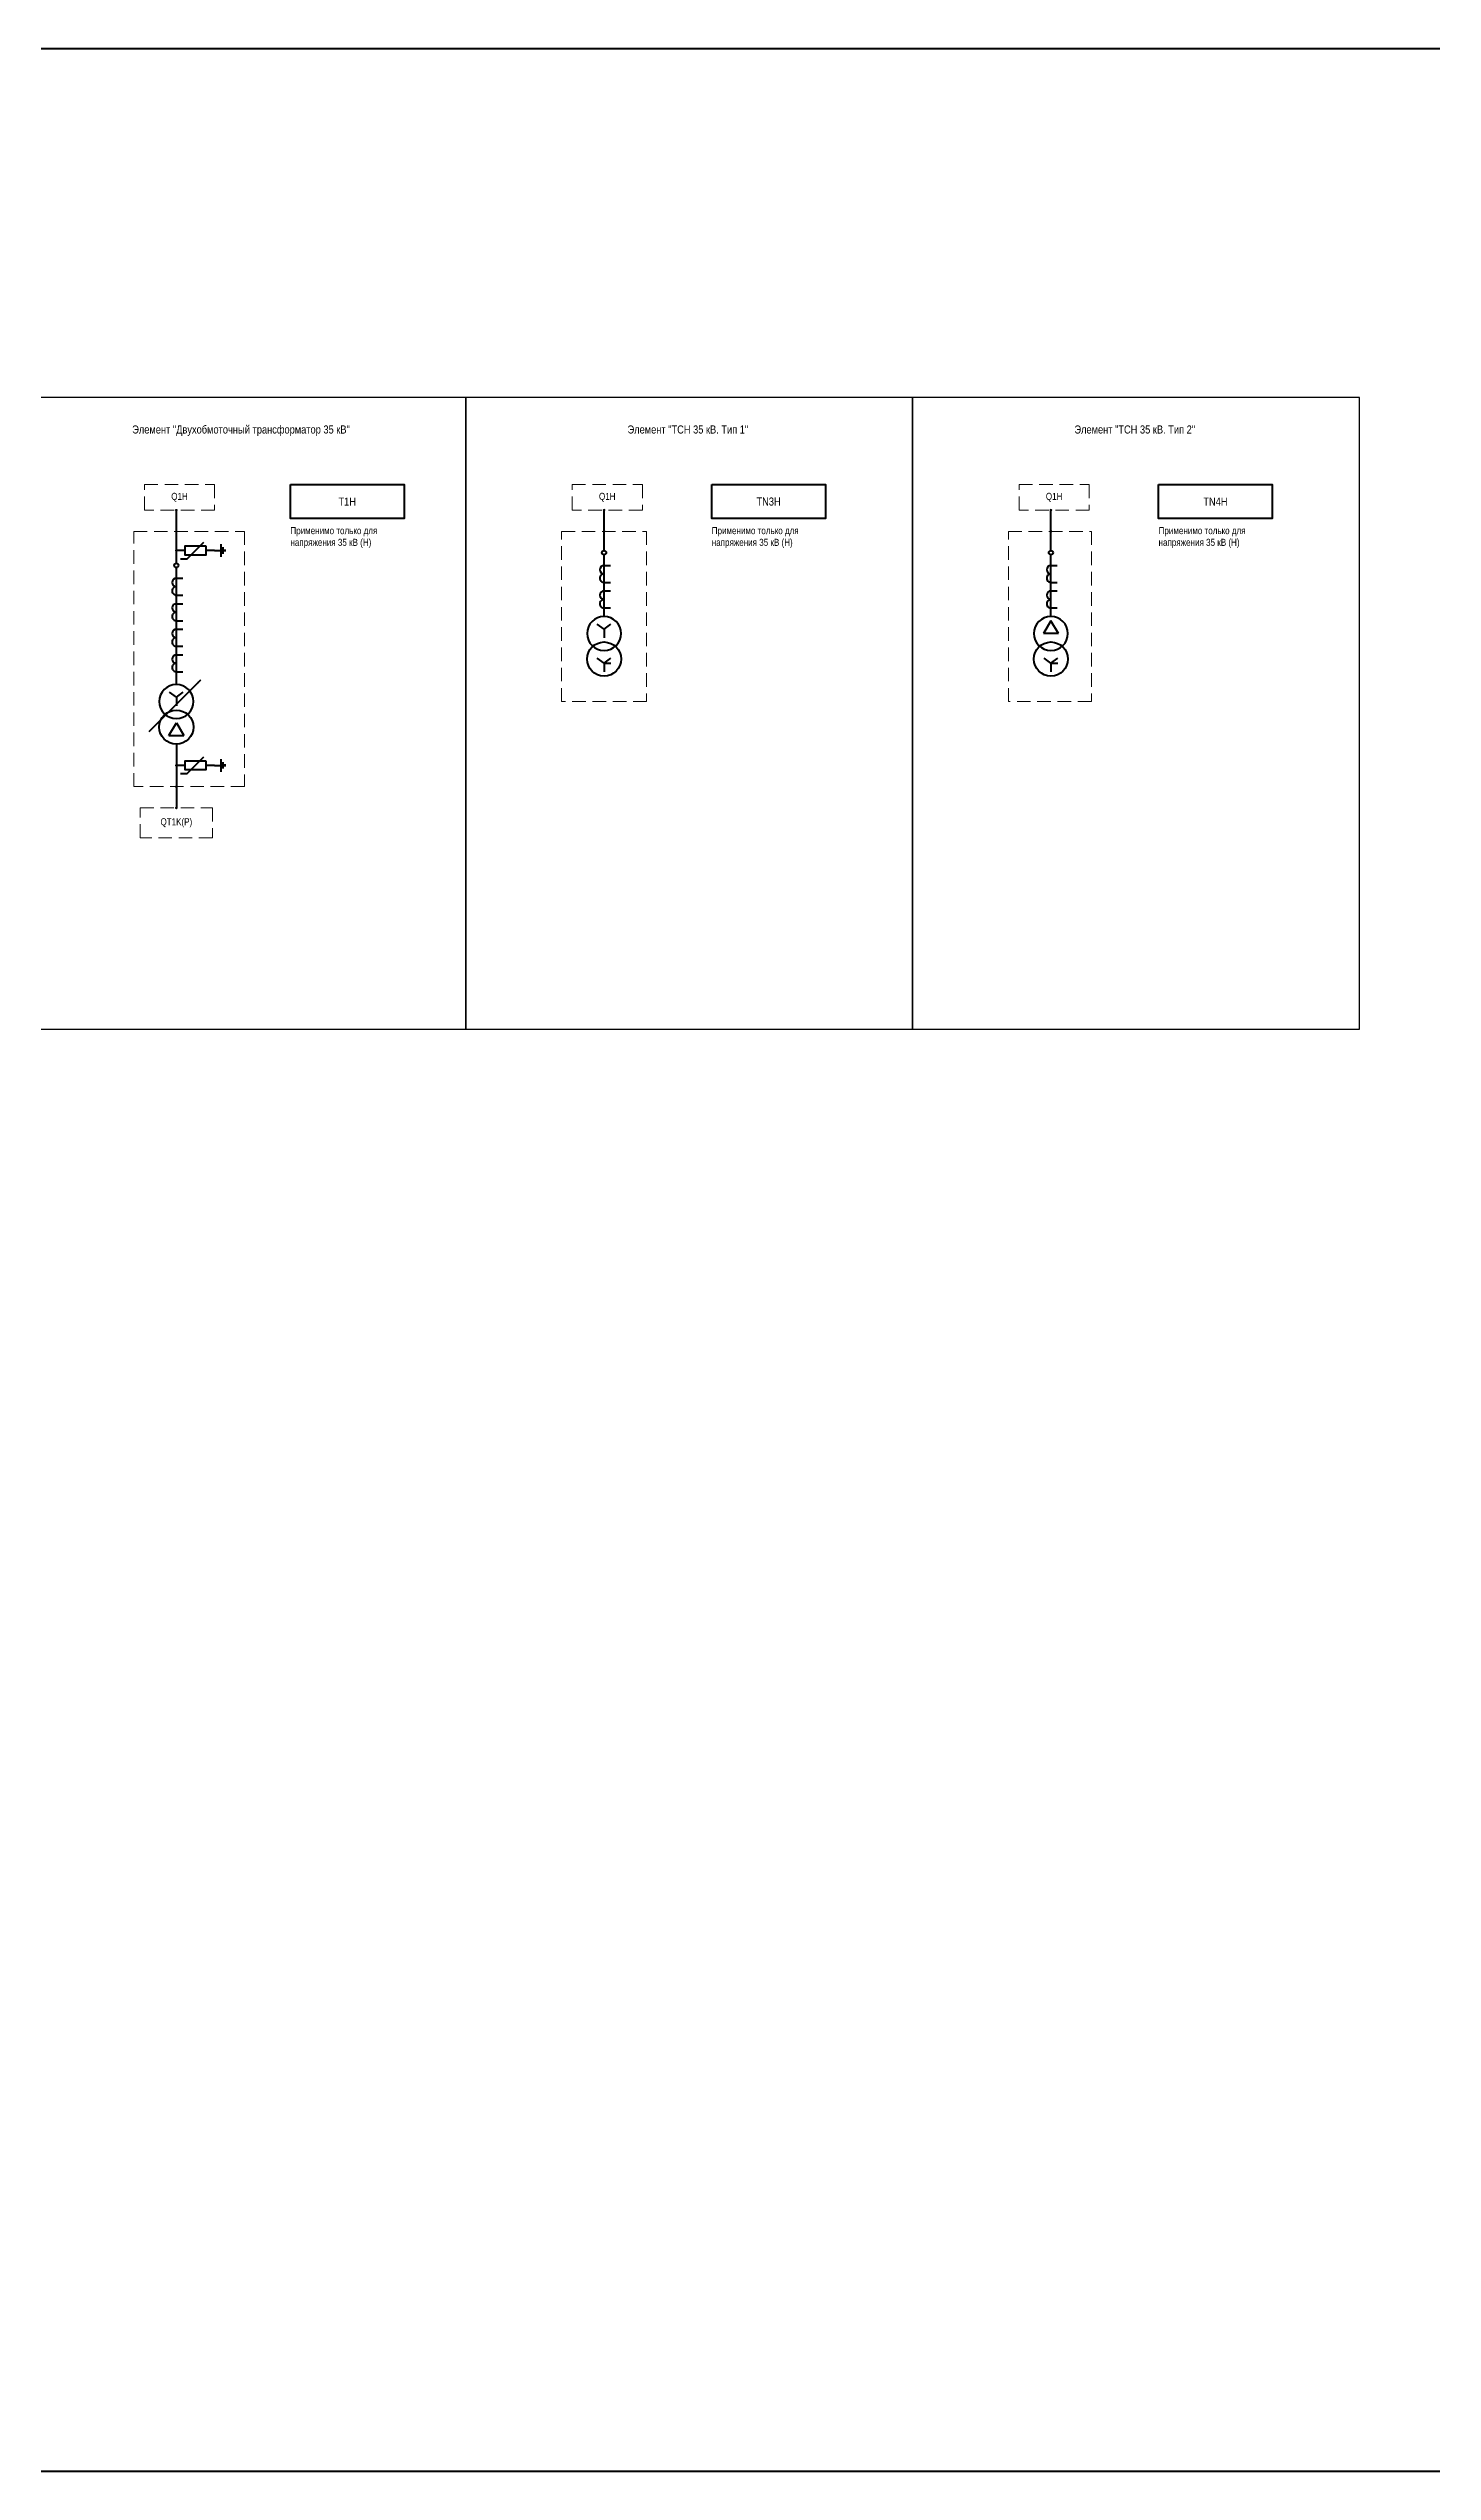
# Model space of a CAD drawing. Header units: millimetres. Extents: x 2565 to 10526, y 3800 to 9503.
# Drawn here: x 4770 to 5420, y 4732 to 5871 of the extents above; entities that cross this region are included whole.
import ezdxf
from ezdxf.enums import TextEntityAlignment as Align

# ---------------------------------------------------------------- set-up
doc = ezdxf.new("R2010")
doc.units = ezdxf.units.MM
doc.linetypes.add('штриховая2', pattern=[9.525, 6.35, -3.175])
for name, color, linetype, lineweight in [('Основная', 7, 'Continuous', 30), ('Толстая', 7, 'Continuous', 53), ('Штриховая', 7, 'штриховая2', 20)]:
    doc.layers.add(name, color=color, linetype=linetype, lineweight=lineweight)
doc.layers.add('Рамка', color=190, linetype='Continuous', lineweight=25, plot=False)
doc.styles.add('Narrow', font='ARIALN.TTF')
doc.styles.add('Вывод', font='tahoma.ttf', dxfattribs={"height": 2.5})
doc.styles.add('Компонент', font='ARIALN.TTF', dxfattribs={"height": 3.5})
doc.styles.add('Функция', font='ARIALN.TTF', dxfattribs={"height": 2})

# ---------------------------------------------------------------- blocks, each defined once
blk = doc.blocks.new('*U16')
at = {"ltscale": 0.25}
for p, q in [((-3.5, -4), (0, 2)), ((0, 2), (3.5, -4)), ((-3.5, -4), (3.5, -4))]:
    blk.add_line(p, q, dxfattribs=at)
blk.add_circle((0, 0), 8, dxfattribs=at)
at = {"layer": 'Основная', "style": 'Компонент'}
blk.add_attdef('ОУ', text='', height=3.5, dxfattribs=at).set_placement((17, 0), align=Align.MIDDLE_CENTER)
blk = doc.blocks.new('*U17')
at = {"ltscale": 0.25}
for p, q in [((0, 0), (-20, 0)), ((14.4, 0), (0, 0))]:
    blk.add_line(p, q, dxfattribs=at)
blk.add_lwpolyline([(-18, 0, 1, 0, 0), (-20, 0, 0, 0, 0)], format="xyseb", dxfattribs=at)
at = {"layer": 'Основная', "style": 'Вывод'}
blk.add_attdef('ОС', text='', height=2.5, dxfattribs=at).set_placement((3, 2), align=Align.MIDDLE_CENTER)
blk = doc.blocks.new('*U61')
at = {"ltscale": 0.25}
for q in [(-3.2, 4.4), (3.2, 4.4), (0, -2)]:
    blk.add_line((0, 2), q, dxfattribs=at)
blk.add_circle((0, 0), 8, dxfattribs=at)
at = {"layer": 'Основная', "style": 'Компонент'}
blk.add_attdef('ОУ', text='', height=3.5, dxfattribs=at).set_placement((-17, 0), align=Align.MIDDLE_CENTER)
blk = doc.blocks.new('*U44')
at = {"color": 0, "ltscale": 0.35}
for q in [(4, 4), (-7, -4)]:
    blk.add_line((-4, -4), q, dxfattribs=at)
at = {"color": 0}
for p, q in [((9, 0), (5, 0)), ((-5, 0), (-9, 0))]:
    blk.add_line(p, q, dxfattribs=at)
at = {"color": 0, "ltscale": 0.35}
blk.add_lwpolyline([(5, 2), (-5, 2), (-5, -2), (5, -2)], close=True, dxfattribs=at)
at = {"layer": 'Основная'}
for tag, height, style, p in [('ОУ', 3.5, 'Компонент', (0, 6)), ('В1', 2.5, 'Вывод', (-7, -2)), ('F', 2, 'Функция', (-3, -5)), ('В2', 2.5, 'Вывод', (7, -2))]:
    blk.add_attdef(tag, text='', height=height, dxfattribs=dict(at, style=style)).set_placement(p, align=Align.MIDDLE_CENTER)
blk = doc.blocks.new('*U28')
at = {"color": 0}
for p, q in [((-3, 0), (0, 0)), ((0, -3), (0, 3)), ((1, -1.5), (1, 1.5)), ((2, -0.5), (2, 0.5))]:
    blk.add_line(p, q, dxfattribs=at)
blk = doc.blocks.new('*U42')
at = {"color": 0, "lineweight": 50}
blk.add_line((0, -5), (0, 5), dxfattribs=at)
at = {"color": 0, "ltscale": 0.25}
for p, q in [((0, 4), (3, 4)), ((0, -4), (3, -4))]:
    blk.add_line(p, q, dxfattribs=at)
for centre, major_axis, start_param, end_param in [((0, -2), (-2, 0), 4.712389, 7.853982), ((0, 2), (0, -2), 3.141593, 6.283185)]:
    blk.add_ellipse(centre, major_axis=major_axis, ratio=1, start_param=start_param, end_param=end_param, dxfattribs=at)
at = {"layer": 'Основная'}
for tag, height, style, p in [('ОУ', 3.5, 'Компонент', (-6, 0)), ('В1', 2.5, 'Вывод', (5, 6)), ('В2', 2.5, 'Вывод', (5, -6))]:
    blk.add_attdef(tag, text='', height=height, dxfattribs=dict(at, style=style)).set_placement(p, align=Align.MIDDLE_CENTER)
blk = doc.blocks.new('*U113')
at = {"ltscale": 0.25}
for q in [(-3.2, 0.4), (3.2, 0.4), (0, -6), (3.2, -2)]:
    blk.add_line((0, -2), q, dxfattribs=at)
blk.add_circle((0, 0), 8, dxfattribs=at)
at = {"layer": 'Основная', "style": 'Компонент'}
blk.add_attdef('ОУ', text='', height=3.5, dxfattribs=at).set_placement((17, 0), align=Align.MIDDLE_CENTER)
blk = doc.blocks.new('*U114')
at = {"ltscale": 0.25}
for p, q in [((-3.5, 0), (0, 6)), ((-3.5, 0), (3.5, 0)), ((0, 6), (3.5, 0))]:
    blk.add_line(p, q, dxfattribs=at)
blk.add_circle((0, 0), 8, dxfattribs=at)
at = {"layer": 'Основная', "style": 'Компонент'}
blk.add_attdef('ОУ', text='', height=3.5, dxfattribs=at).set_placement((-17, 0), align=Align.MIDDLE_CENTER)

msp = doc.modelspace()

# ---------------------------------------------------------------- linework, layer by layer
at = {"layer": 'Основная', "color": 5, "lineweight": 70}
msp.add_lwpolyline([(4029, 5871), (10526, 5871), (10526, 4732), (4029, 4732)], close=True, dxfattribs=at)
at = {"layer": 'Рамка'}
for points in [[(4756, 5410), (4966, 5410), (4966, 5707), (4756, 5707)], [(4966, 5410), (5176, 5410), (5176, 5707), (4966, 5707)], [(5176, 5410), (5386, 5410), (5386, 5707), (5176, 5707)]]:
    msp.add_lwpolyline(points, close=True, dxfattribs=at)
at = {"layer": 'Толстая'}
for points in [[(4883.6, 5666), (4937, 5666), (4937, 5650), (4883.6, 5650)], [(5081.6, 5666), (5135, 5666), (5135, 5650), (5081.6, 5650)], [(5291.6, 5666), (5345, 5666), (5345, 5650), (5291.6, 5650)]]:
    msp.add_lwpolyline(points, close=True, dxfattribs=at)
at = {"layer": 'Толстая', "ltscale": 0.25, "const_width": 0.6}
for points in [[(4829.7, 5654, 1), (4830.3, 5654, 1)], [(5030.7, 5654, 1), (5031.3, 5654, 1)], [(5240.7, 5654, 1), (5241.3, 5654, 1)], [(4829.7, 5644, 1), (4830.3, 5644, 1)], [(5030.7, 5644, 1), (5031.3, 5644, 1)], [(5240.7, 5644, 1), (5241.3, 5644, 1)], [(4829.7, 5635, 1), (4830.3, 5635, 1)], [(4829.7, 5534, 1), (4830.3, 5534, 1)], [(4829.7, 5524, 1), (4830.3, 5524, 1)], [(4829.7, 5514, 1), (4830.3, 5514, 1)]]:
    msp.add_lwpolyline(points, format="xyb", close=True, dxfattribs=at)
at = {"layer": 'Толстая'}
for points in [[(4830, 5644), (4830, 5654)], [(5031, 5644), (5031, 5654)], [(5241, 5644), (5241, 5654)], [(4830, 5629), (4830, 5644)], [(5031, 5635), (5031, 5644)], [(5241, 5635), (5241, 5644)], [(4830, 5572), (4830, 5627)], [(5031, 5604), (5031, 5633)], [(5241, 5604), (5241, 5633)], [(4830, 5544), (4830, 5514)]]:
    msp.add_lwpolyline(points, dxfattribs=at)
for centre in [(4830, 5628), (5031, 5634), (5241, 5634)]:
    msp.add_circle(centre, 1, dxfattribs=at)
at = {"layer": 'Штриховая', "linetype": 'штриховая2'}
for points in [[(4815, 5666), (4848, 5666), (4848, 5654), (4815, 5654)], [(5016, 5666), (5049, 5666), (5049, 5654), (5016, 5654)], [(5226, 5666), (5259, 5666), (5259, 5654), (5226, 5654)], [(4813, 5514), (4847, 5514), (4847, 5500), (4813, 5500)]]:
    msp.add_lwpolyline(points, close=True, dxfattribs=at)
at = {"layer": 'Штриховая'}
for points in [[(4810, 5644), (4862, 5644), (4862, 5524), (4810, 5524)], [(5011, 5644), (5051, 5644), (5051, 5564), (5011, 5564)], [(5221, 5644), (5260, 5644), (5260, 5564), (5221, 5564)]]:
    msp.add_lwpolyline(points, close=True, dxfattribs=at)

# ---------------------------------------------------------------- block references
at = {"layer": 'Толстая', "ltscale": 0.35}
for name, p in [('*U44', (4839, 5635)), ('*U113', (5031, 5584)), ('*U113', (5241, 5584)), ('*U16', (4830, 5552)), ('*U44', (4839, 5534))]:
    msp.add_blockref(name, p, dxfattribs=at)
at = {"layer": 'Толстая', "ltscale": 0.25}
for name, p in [('*U28', (4851, 5635)), ('*U42', (5031, 5624)), ('*U42', (5241, 5624)), ('*U42', (4830, 5618)), ('*U42', (5031, 5612)), ('*U42', (5241, 5612)), ('*U42', (4830, 5606)), ('*U42', (4830, 5594)), ('*U42', (4830, 5582)), ('*U28', (4851, 5534))]:
    msp.add_blockref(name, p, dxfattribs=at)
at = {"layer": 'Толстая', "ltscale": 0.35, "xscale": -1}
for name, p in [('*U61', (5031, 5596)), ('*U114', (5241, 5596)), ('*U61', (4830, 5564))]:
    msp.add_blockref(name, p, dxfattribs=at)
at = {"layer": 'Толстая', "ltscale": 0.25, "rotation": 224.9999999999999}
msp.add_blockref('*U17', (4827.4, 5560.1), dxfattribs=at)

# ---------------------------------------------------------------- texts
at = {"layer": 'Основная', "style": 'Narrow'}
for s, p in [('Элемент "Двухобмоточный трансформатор 35 кВ" ', (4861, 5690)), ('Элемент "ТСН 35 кВ. Тип 1" ', (5071, 5690)), ('Элемент "ТСН 35 кВ. Тип 2" ', (5281, 5690))]:
    msp.add_text(s, height=3.8, dxfattribs=at).set_placement(p, align=Align.CENTER)
for s, insert, char_height, width, attachment_point in [('Q1H', (4831.5, 5660), 3.3, 33, 5), ('Q1H', (5032.5, 5660), 3.3, 33, 5), ('Q1H', (5242.5, 5660), 3.3, 33, 5), ('\\pi-11.4,l11.4,t11.4;T1H', (4910.3, 5658), 3.8, 53.381, 5), ('\\pi-11.4,l11.4,t11.4;TN3H', (5108.3, 5658), 3.8, 53.381, 5), ('\\pi-11.4,l11.4,t11.4;TN4H', (5318.3, 5658), 3.8, 53.381, 5), ('Применимо только для напряжения 35 кВ (H)', (4883.6, 5646), 3.3, 47, 1), ('Применимо только для напряжения 35 кВ (H)', (5081.6, 5646), 3.3, 47, 1), ('Применимо только для напряжения 35 кВ (H)', (5291.6, 5646), 3.3, 47, 1)]:
    msp.add_mtext(s, dxfattribs=dict(at, insert=insert, char_height=char_height, width=width, attachment_point=attachment_point))
at = {"layer": 'Основная', "color": 3, "insert": (4830, 5507), "char_height": 3.3, "width": 34, "attachment_point": 5, "style": 'Narrow'}
msp.add_mtext('{\\C256;QT1K(P)}', dxfattribs=at)

doc.saveas('drawing.dxf')
